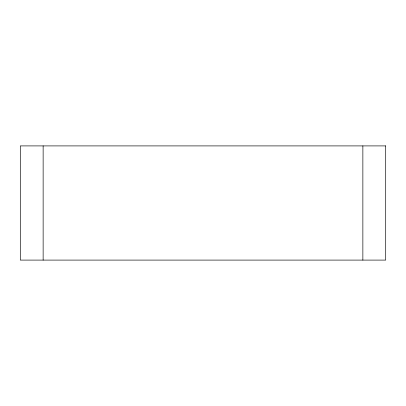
<?xml version="1.0" encoding="UTF-8"?>
<svg xmlns="http://www.w3.org/2000/svg" width="406" height="406" viewBox="0 0 406 406"><rect width="100%" height="100%" fill="white"/><g stroke="black" fill="none" stroke-linecap="round" stroke-linejoin="round"><path stroke-width="0.61" d="M362.862 145.906L362.862 260.094M43.137 145.906L43.137 260.094M385.7 145.906L20.3 145.906L20.3 260.094L385.7 260.094L385.7 145.906"/></g></svg>
